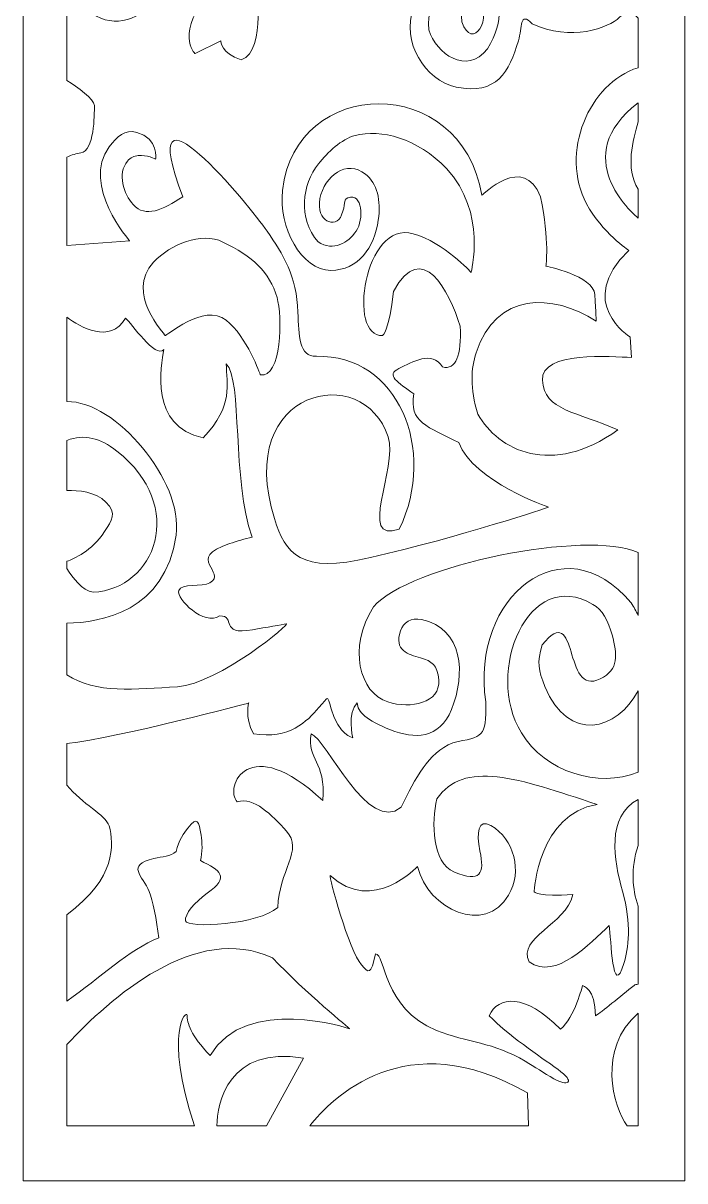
# Model space of a CAD drawing. Header units: centimetres. Extents: x -9.5 to 8.3, y -13.7 to 13.7.
# Drawn here: x 0.41 to 8.26, y -13.75 to -0.02 of the extents above; entities that cross this region are included whole.
import ezdxf

# ---------------------------------------------------------------- set-up
doc = ezdxf.new("R2010")
doc.units = ezdxf.units.CM
doc.header["$MEASUREMENT"] = 0
doc.layers.add('layer 1', color=7, linetype='Continuous')

msp = doc.modelspace()

# ---------------------------------------------------------------- linework, layer by layer
at = {"layer": 'layer 1', "color": 242, "lineweight": 9}
for points, knots in [([(8.25848, 13.71711), (8.25848, 13.71711), (0.41111, 13.71711), (0.41111, 13.71711), (0.41111, 13.71711), (0.41111, 13.71711), (0.41111, -13.74877), (0.41111, -13.74877), (0.41111, -13.74877), (0.41111, -13.74877), (8.25848, -13.74877), (8.25848, -13.74877), (8.25848, -13.74877), (8.25848, -13.74877), (8.25848, 13.71711), (8.25848, 13.71711)], [0, 0, 0, 0, 0.2, 0.2, 0.2, 0.2, 0.4, 0.4, 0.4, 0.4, 0.6, 0.6, 0.6, 0.6, 1, 1, 1, 1]), ([(0.92956, -2.65766), (0.92956, -2.65766), (0.92956, -1.6087), (0.92956, -1.6087), (0.92956, -1.6087), (0.98589, -1.58333), (1.04425, -1.5628), (1.09468, -1.55695), (1.09468, -1.55695), (1.25595, -1.53827), (1.25595, -1.10871), (1.25595, -0.99666), (1.25595, -0.99666), (1.25595, -0.9187), (1.05306, -0.77756), (0.92956, -0.69881), (0.92956, -0.69881), (0.92956, -0.69881), (0.92956, 0.4273), (0.92956, 0.4273), (0.92956, 0.4273), (0.945, 0.43776), (0.96232, 0.44286), (0.98178, 0.44144), (0.98178, 0.44144), (1.34061, -0.439), (2.27346, 0.17684), (2.1612, 0.84284), (2.1612, 0.84284), (2.11135, 1.1386), (1.8103, 1.3926), (1.55308, 1.2881), (1.55308, 1.2881), (1.41392, 1.23158), (1.36419, 1.13188), (1.35934, 1.03379), (1.35934, 1.03379), (1.34378, 0.71899), (1.41256, 0.76099), (1.53967, 0.93682), (1.53967, 0.93682), (1.63263, 1.06541), (1.84138, 1.04508), (1.91737, 0.92823), (1.91737, 0.92823), (2.13301, 0.59654), (1.54359, 0.04383), (1.227, 0.45813), (1.227, 0.45813), (1.00625, 0.74693), (1.04785, 1.42261), (1.35332, 1.60215), (1.35332, 1.60215), (1.4976, 1.68694), (1.70741, 1.51849), (1.81624, 1.487), (1.81624, 1.487), (2.37493, 1.31054), (2.62314, 1.91202), (2.73066, 1.22266), (2.73066, 1.22266), (2.79825, 0.78922), (2.95964, 0.72371), (2.64946, 0.37486), (2.64946, 0.37486), (2.198, -0.13288), (2.44934, -0.38032), (2.44934, -0.38032), (2.44934, -0.38032), (2.44934, -0.38032), (2.75576, -0.23091), (2.75576, -0.23091), (2.75576, -0.23091), (2.75576, -0.23091), (2.75576, -0.38032), (2.99766, -0.45503), (2.99766, -0.45503), (3.1549, -0.40951), (3.19236, -0.14897), (3.19763, 0.0476), (3.19763, 0.0476), (3.20574, 0.35051), (3.13575, 0.28252), (3.45085, 0.21995), (3.45085, 0.21995), (3.53675, 0.20289), (3.64907, 0.18089), (3.79468, 0.15289), (3.79468, 0.15289), (4.26628, 0.13746), (4.53911, 0.25771), (4.79799, 0.68906), (4.79799, 0.68906), (5.17965, 1.32497), (4.978, 2.61225), (4.04048, 2.52775), (4.04048, 2.52775), (3.71079, 2.49806), (3.41118, 2.04505), (3.39287, 1.68438), (3.39287, 1.68438), (3.37088, 1.2517), (3.67248, 1.04377), (3.83627, 0.92705), (3.83627, 0.92705), (3.98714, 0.81951), (4.4976, 1.05902), (4.08268, 1.26398), (4.08268, 1.26398), (3.82514, 1.39121), (3.68364, 1.47188), (3.70747, 1.69574), (3.70747, 1.69574), (3.76762, 2.26185), (4.41269, 2.35058), (4.61893, 1.86849), (4.61893, 1.86849), (4.79793, 1.45002), (4.66698, 1.01896), (4.37341, 0.75193), (4.37341, 0.75193), (4.01957, 0.43005), (3.71549, 0.49267), (3.44921, 0.70695), (3.44921, 0.70695), (2.93721, 1.11905), (2.90605, 1.89187), (3.11956, 2.53014), (3.11956, 2.53014), (3.31202, 3.10549), (3.75136, 3.28174), (4.23697, 3.44485), (4.23697, 3.44485), (4.52528, 3.54169), (4.63759, 3.57198), (4.94116, 3.5169), (4.94116, 3.5169), (5.71756, 3.37593), (6.65848, 2.94206), (6.65848, 2.70133), (6.65848, 2.70133), (5.86827, 3.20558), (4.90066, 2.75735), (4.94902, 2.55191), (4.94902, 2.55191), (5.51347, 2.36515), (5.27156, 2.085), (5.27156, 2.085), (5.27156, 2.085), (5.27156, 2.085), (5.43284, 2.06632), (5.85213, 1.9169), (5.85213, 1.9169), (5.65055, 1.62509), (5.88206, 0.79748), (5.99298, 0.44938), (5.99298, 0.44938), (6.0359, 0.31473), (6.06431, 0.26421), (6.0606, 0.12391), (6.0606, 0.12391), (6.05745, 0.00779), (6.028, -0.15563), (5.91665, -0.3243), (5.91665, -0.3243), (5.67474, -0.64179), (5.30381, -0.38032), (5.22318, -0.10017), (5.22318, -0.10017), (5.19976, 0.11692), (5.26963, 0.20264), (5.3505, 0.20651), (5.3505, 0.20651), (5.54627, 0.21592), (5.6047, 0.20073), (5.61401, -0.00498), (5.61401, -0.00498), (5.72952, -0.35837), (6.01391, 0.02755), (5.78131, 0.30646), (5.78131, 0.30646), (5.533, 0.60433), (5.17679, 0.52496), (5.04072, 0.15555), (5.04072, 0.15555), (4.89662, -0.23568), (5.16928, -0.69805), (5.54728, -0.7778), (5.54728, -0.7778), (6.02873, -0.8794), (6.17493, -0.59345), (6.28457, -0.22839), (6.28457, -0.22839), (6.33063, -0.07485), (6.29633, 0.12901), (6.44836, -0.02609), (6.44836, -0.02609), (6.90469, -0.24585), (7.36001, -0.07331), (7.48096, 0.04924), (7.48096, 0.04924), (7.54528, 0.11442), (7.63756, 0.12381), (7.70403, 0.04055), (7.70403, 0.04055), (7.70403, 0.04055), (7.70403, -0.54769), (7.70403, -0.54769), (7.70403, -0.54769), (7.12353, -0.7276), (6.76913, -1.56041), (7.09319, -2.16133), (7.09319, -2.16133), (7.27725, -2.50265), (7.59385, -2.7149), (7.59385, -2.7149), (7.59385, -2.7149), (6.94877, -3.33123), (7.60997, -3.74211), (7.60997, -3.74211), (7.60997, -3.74211), (7.60997, -3.74211), (7.6261, -3.98491), (7.6261, -3.98491), (7.6261, -3.98491), (7.39476, -3.97326), (6.55175, -3.90288), (6.5688, -4.25394), (6.5688, -4.25394), (6.58666, -4.61883), (6.9867, -4.6259), (7.46484, -4.84403), (7.46484, -4.84403), (6.67461, -5.40433), (6.04566, -5.08683), (5.80375, -4.65727), (5.80375, -4.65727), (5.70699, -4.34911), (5.72362, -4.10923), (5.7822, -3.92975), (5.7822, -3.92975), (6.01763, -3.20847), (6.69007, -3.21662), (7.20679, -3.55535), (7.20679, -3.55535), (7.20679, -3.55535), (7.20679, -3.46198), (7.19067, -3.23785), (7.19067, -3.23785), (7.17454, -3.01373), (6.6101, -2.90166), (6.6101, -2.90166), (6.6101, -2.90166), (6.6101, -2.90166), (6.65848, -2.60284), (6.54559, -2.07989), (6.54559, -2.07989), (6.35208, -1.55695), (5.85213, -2.06123), (5.85213, -2.06123), (5.85213, -2.06123), (5.59929, -0.59702), (3.63644, -0.65086), (3.487, -2.00229), (3.487, -2.00229), (3.43854, -2.44029), (3.71077, -2.9503), (4.06181, -2.95087), (4.06181, -2.95087), (4.38377, -2.95141), (4.57592, -2.68202), (4.62329, -2.35509), (4.62329, -2.35509), (4.657, -2.12246), (4.60989, -1.92042), (4.47051, -1.80967), (4.47051, -1.80967), (4.24885, -1.63357), (3.98321, -1.83008), (3.93061, -2.10072), (3.93061, -2.10072), (3.87834, -2.36912), (4.11773, -2.46583), (4.18829, -2.29461), (4.18829, -2.29461), (4.24051, -2.16786), (4.2, -2.11705), (4.26066, -2.09288), (4.26066, -2.09288), (4.43997, -2.02146), (4.45376, -2.34861), (4.36074, -2.48557), (4.36074, -2.48557), (4.26562, -2.6255), (4.09332, -2.72912), (3.90812, -2.61475), (3.90812, -2.61475), (3.66385, -2.33115), (3.72055, -1.93271), (3.91238, -1.68966), (3.91238, -1.68966), (4.02463, -1.54746), (4.18387, -1.39582), (4.34727, -1.35211), (4.34727, -1.35211), (4.65057, -1.27092), (5.08703, -1.38329), (5.43284, -1.74371), (5.43284, -1.74371), (5.91665, -2.26665), (5.72312, -2.97637), (5.72312, -2.97637), (5.72312, -2.97637), (5.72312, -2.97637), (5.40331, -2.62084), (5.03712, -2.51666), (5.03712, -2.51666), (4.45273, -2.35043), (4.25226, -3.75604), (4.67487, -3.72345), (4.67487, -3.72345), (4.67487, -3.72345), (4.7555, -3.6674), (4.8039, -3.20049), (4.8039, -3.20049), (5.14255, -2.56548), (5.4651, -3.20049), (5.59411, -3.61138), (5.59411, -3.61138), (5.61023, -3.96623), (5.54571, -4.13431), (5.38445, -4.09697), (5.38445, -4.09697), (5.25544, -3.89153), (5.02967, -4.04094), (4.86839, -4.11565), (4.86839, -4.11565), (4.70712, -4.19036), (4.85226, -4.28373), (5.04579, -4.41448), (5.04579, -4.41448), (4.98127, -4.75066), (5.20705, -4.80668), (5.57798, -4.99345), (5.57798, -4.99345), (5.75537, -5.46037), (6.64235, -5.75919), (6.64235, -5.75919), (6.64235, -5.75919), (6.64235, -5.75919), (5.59411, -6.11405), (4.52973, -6.35685), (4.52973, -6.35685), (3.70247, -6.55703), (3.51803, -6.30836), (3.39015, -5.8958), (3.39015, -5.8958), (2.90869, -4.34254), (4.45104, -4.02749), (4.73991, -4.92733), (4.73991, -4.92733), (4.85806, -5.29532), (4.36642, -6.19815), (4.87242, -6.0189), (4.87242, -6.0189), (5.32298, -5.07713), (4.8558, -3.94489), (3.88843, -3.97022), (3.88843, -3.97022), (3.68013, -3.97566), (3.67902, -3.72773), (3.67006, -3.44648), (3.67006, -3.44648), (3.65661, -3.02403), (3.49077, -2.75751), (3.30482, -2.48548), (3.30482, -2.48548), (3.10703, -2.19611), (1.70128, -0.48381), (2.30421, -2.07989), (2.30421, -2.07989), (2.0623, -2.23397), (1.86384, -2.33183), (1.71652, -2.17093), (1.71652, -2.17093), (1.60202, -2.04583), (1.52428, -1.80634), (1.64862, -1.65532), (1.64862, -1.65532), (1.68345, -1.61303), (1.72904, -1.59483), (1.77525, -1.58983), (1.77525, -1.58983), (1.87694, -1.57886), (1.98166, -1.63166), (1.98166, -1.63166), (1.98166, -1.63166), (1.98166, -1.63166), (2.0207, -1.39044), (1.75965, -1.31435), (1.75965, -1.31435), (1.61963, -1.27362), (1.52295, -1.3663), (1.43279, -1.48725), (1.43279, -1.48725), (1.09313, -1.94272), (1.67525, -2.60284), (1.67525, -2.60284), (1.67525, -2.60284), (1.67525, -2.60284), (0.92956, -2.65766), (0.92956, -2.65766)], [0, 0, 0, 0, 0.00961538, 0.00961538, 0.00961538, 0.00961538, 0.01923077, 0.01923077, 0.01923077, 0.01923077, 0.02884615, 0.02884615, 0.02884615, 0.02884615, 0.03846154, 0.03846154, 0.03846154, 0.03846154, 0.04807692, 0.04807692, 0.04807692, 0.04807692, 0.05769231, 0.05769231, 0.05769231, 0.05769231, 0.06730769, 0.06730769, 0.06730769, 0.06730769, 0.07692308, 0.07692308, 0.07692308, 0.07692308, 0.08653846, 0.08653846, 0.08653846, 0.08653846, 0.09615385, 0.09615385, 0.09615385, 0.09615385, 0.10576923, 0.10576923, 0.10576923, 0.10576923, 0.11538462, 0.11538462, 0.11538462, 0.11538462, 0.125, 0.125, 0.125, 0.125, 0.13461538, 0.13461538, 0.13461538, 0.13461538, 0.14423077, 0.14423077, 0.14423077, 0.14423077, 0.15384615, 0.15384615, 0.15384615, 0.15384615, 0.16346154, 0.16346154, 0.16346154, 0.16346154, 0.17307692, 0.17307692, 0.17307692, 0.17307692, 0.18269231, 0.18269231, 0.18269231, 0.18269231, 0.19230769, 0.19230769, 0.19230769, 0.19230769, 0.20192308, 0.20192308, 0.20192308, 0.20192308, 0.21153846, 0.21153846, 0.21153846, 0.21153846, 0.22115385, 0.22115385, 0.22115385, 0.22115385, 0.23076923, 0.23076923, 0.23076923, 0.23076923, 0.24038462, 0.24038462, 0.24038462, 0.24038462, 0.25, 0.25, 0.25, 0.25, 0.25961538, 0.25961538, 0.25961538, 0.25961538, 0.26923077, 0.26923077, 0.26923077, 0.26923077, 0.27884615, 0.27884615, 0.27884615, 0.27884615, 0.28846154, 0.28846154, 0.28846154, 0.28846154, 0.29807692, 0.29807692, 0.29807692, 0.29807692, 0.30769231, 0.30769231, 0.30769231, 0.30769231, 0.31730769, 0.31730769, 0.31730769, 0.31730769, 0.32692308, 0.32692308, 0.32692308, 0.32692308, 0.33653846, 0.33653846, 0.33653846, 0.33653846, 0.34615385, 0.34615385, 0.34615385, 0.34615385, 0.35576923, 0.35576923, 0.35576923, 0.35576923, 0.36538462, 0.36538462, 0.36538462, 0.36538462, 0.375, 0.375, 0.375, 0.375, 0.38461538, 0.38461538, 0.38461538, 0.38461538, 0.39423077, 0.39423077, 0.39423077, 0.39423077, 0.40384615, 0.40384615, 0.40384615, 0.40384615, 0.41346154, 0.41346154, 0.41346154, 0.41346154, 0.42307692, 0.42307692, 0.42307692, 0.42307692, 0.43269231, 0.43269231, 0.43269231, 0.43269231, 0.44230769, 0.44230769, 0.44230769, 0.44230769, 0.45192308, 0.45192308, 0.45192308, 0.45192308, 0.46153846, 0.46153846, 0.46153846, 0.46153846, 0.47115385, 0.47115385, 0.47115385, 0.47115385, 0.48076923, 0.48076923, 0.48076923, 0.48076923, 0.49038462, 0.49038462, 0.49038462, 0.49038462, 0.5, 0.5, 0.5, 0.5, 0.50961538, 0.50961538, 0.50961538, 0.50961538, 0.51923077, 0.51923077, 0.51923077, 0.51923077, 0.52884615, 0.52884615, 0.52884615, 0.52884615, 0.53846154, 0.53846154, 0.53846154, 0.53846154, 0.54807692, 0.54807692, 0.54807692, 0.54807692, 0.55769231, 0.55769231, 0.55769231, 0.55769231, 0.56730769, 0.56730769, 0.56730769, 0.56730769, 0.57692308, 0.57692308, 0.57692308, 0.57692308, 0.58653846, 0.58653846, 0.58653846, 0.58653846, 0.59615385, 0.59615385, 0.59615385, 0.59615385, 0.60576923, 0.60576923, 0.60576923, 0.60576923, 0.61538462, 0.61538462, 0.61538462, 0.61538462, 0.625, 0.625, 0.625, 0.625, 0.63461538, 0.63461538, 0.63461538, 0.63461538, 0.64423077, 0.64423077, 0.64423077, 0.64423077, 0.65384615, 0.65384615, 0.65384615, 0.65384615, 0.66346154, 0.66346154, 0.66346154, 0.66346154, 0.67307692, 0.67307692, 0.67307692, 0.67307692, 0.68269231, 0.68269231, 0.68269231, 0.68269231, 0.69230769, 0.69230769, 0.69230769, 0.69230769, 0.70192308, 0.70192308, 0.70192308, 0.70192308, 0.71153846, 0.71153846, 0.71153846, 0.71153846, 0.72115385, 0.72115385, 0.72115385, 0.72115385, 0.73076923, 0.73076923, 0.73076923, 0.73076923, 0.74038462, 0.74038462, 0.74038462, 0.74038462, 0.75, 0.75, 0.75, 0.75, 0.75961538, 0.75961538, 0.75961538, 0.75961538, 0.76923077, 0.76923077, 0.76923077, 0.76923077, 0.77884615, 0.77884615, 0.77884615, 0.77884615, 0.78846154, 0.78846154, 0.78846154, 0.78846154, 0.79807692, 0.79807692, 0.79807692, 0.79807692, 0.80769231, 0.80769231, 0.80769231, 0.80769231, 0.81730769, 0.81730769, 0.81730769, 0.81730769, 0.82692308, 0.82692308, 0.82692308, 0.82692308, 0.83653846, 0.83653846, 0.83653846, 0.83653846, 0.84615385, 0.84615385, 0.84615385, 0.84615385, 0.85576923, 0.85576923, 0.85576923, 0.85576923, 0.86538462, 0.86538462, 0.86538462, 0.86538462, 0.875, 0.875, 0.875, 0.875, 0.88461538, 0.88461538, 0.88461538, 0.88461538, 0.89423077, 0.89423077, 0.89423077, 0.89423077, 0.90384615, 0.90384615, 0.90384615, 0.90384615, 0.91346154, 0.91346154, 0.91346154, 0.91346154, 0.92307692, 0.92307692, 0.92307692, 0.92307692, 0.93269231, 0.93269231, 0.93269231, 0.93269231, 0.94230769, 0.94230769, 0.94230769, 0.94230769, 0.95192308, 0.95192308, 0.95192308, 0.95192308, 0.96153846, 0.96153846, 0.96153846, 0.96153846, 0.97115385, 0.97115385, 0.97115385, 0.97115385, 0.98076923, 0.98076923, 0.98076923, 0.98076923, 1, 1, 1, 1]), ([(7.70403, -0.96416), (7.70403, -0.96416), (7.70403, -1.19004), (7.70403, -1.19004), (7.70403, -1.19004), (7.64202, -1.40978), (7.55043, -1.7377), (7.70403, -1.98685), (7.70403, -1.98685), (7.70403, -1.98685), (7.70403, -2.33176), (7.70403, -2.33176), (7.70403, -2.33176), (7.6355, -2.27412), (6.8714, -1.6021), (7.70403, -0.96416)], [0, 0, 0, 0, 0.2, 0.2, 0.2, 0.2, 0.4, 0.4, 0.4, 0.4, 0.6, 0.6, 0.6, 0.6, 1, 1, 1, 1]), ([(2.09455, -3.72345), (2.09455, -3.70944), (1.61378, -3.22268), (1.95849, -2.8541), (1.95849, -2.8541), (2.15869, -2.64007), (2.52298, -2.49232), (2.78008, -2.61489), (2.78008, -2.61489), (3.13258, -2.78294), (3.3319, -2.97107), (3.42207, -3.27195), (3.42207, -3.27195), (3.48786, -3.49149), (3.47468, -4.23885), (3.22343, -4.19036), (3.22343, -4.19036), (3.22343, -4.19036), (3.06687, -3.73711), (2.81765, -3.54069), (2.81765, -3.54069), (2.55358, -3.3326), (2.09455, -3.74482), (2.09455, -3.72345)], [0, 0, 0, 0, 0.14285714, 0.14285714, 0.14285714, 0.14285714, 0.28571429, 0.28571429, 0.28571429, 0.28571429, 0.42857143, 0.42857143, 0.42857143, 0.42857143, 0.57142857, 0.57142857, 0.57142857, 0.57142857, 0.71428571, 0.71428571, 0.71428571, 0.71428571, 1, 1, 1, 1]), ([(0.92956, -7.74775), (0.92956, -7.74775), (0.92956, -7.1348), (0.92956, -7.1348), (0.92956, -7.1348), (1.3277, -7.12942), (2.09794, -6.99933), (2.22471, -6.09087), (2.22471, -6.09087), (2.31402, -5.45091), (1.50528, -4.49411), (0.92956, -4.50737), (0.92956, -4.50737), (0.92956, -4.50737), (0.92956, -3.50532), (0.92956, -3.50532), (0.92956, -3.50532), (1.08574, -3.62139), (1.44152, -3.83285), (1.62687, -3.518), (1.62687, -3.518), (1.69138, -3.57403), (1.98166, -4.00358), (2.07842, -3.89153), (2.07842, -3.89153), (2.04617, -4.07829), (1.90104, -4.80668), (2.5461, -4.93742), (2.5461, -4.93742), (2.91703, -4.54521), (2.82027, -4.30241), (2.82027, -4.05962), (2.82027, -4.05962), (3.01379, -4.24638), (2.88477, -5.44169), (3.12669, -6.11405), (3.12669, -6.11405), (3.04202, -6.13505), (2.94601, -6.16396), (2.85905, -6.19185), (2.85905, -6.19185), (2.32367, -6.36378), (2.83807, -6.53331), (2.62674, -6.65568), (2.62674, -6.65568), (2.52998, -6.71169), (2.28808, -6.65568), (2.25583, -6.74905), (2.25583, -6.74905), (2.22356, -6.84244), (2.56223, -7.17862), (2.73964, -7.04788), (2.73964, -7.04788), (2.94681, -7.04788), (2.72799, -7.28365), (3.13068, -7.21379), (3.13068, -7.21379), (3.29117, -7.18591), (3.4845, -7.15176), (3.52985, -7.14126), (3.52985, -7.14126), (3.61048, -7.12259), (2.73964, -7.85097), (2.23971, -7.88832), (2.23971, -7.88832), (1.74363, -7.9194), (1.26985, -7.97628), (0.92956, -7.74775)], [0, 0, 0, 0, 0.05555556, 0.05555556, 0.05555556, 0.05555556, 0.11111111, 0.11111111, 0.11111111, 0.11111111, 0.16666667, 0.16666667, 0.16666667, 0.16666667, 0.22222222, 0.22222222, 0.22222222, 0.22222222, 0.27777778, 0.27777778, 0.27777778, 0.27777778, 0.33333333, 0.33333333, 0.33333333, 0.33333333, 0.38888889, 0.38888889, 0.38888889, 0.38888889, 0.44444444, 0.44444444, 0.44444444, 0.44444444, 0.5, 0.5, 0.5, 0.5, 0.55555556, 0.55555556, 0.55555556, 0.55555556, 0.61111111, 0.61111111, 0.61111111, 0.61111111, 0.66666667, 0.66666667, 0.66666667, 0.66666667, 0.72222222, 0.72222222, 0.72222222, 0.72222222, 0.77777778, 0.77777778, 0.77777778, 0.77777778, 0.83333333, 0.83333333, 0.83333333, 0.83333333, 0.88888889, 0.88888889, 0.88888889, 0.88888889, 1, 1, 1, 1]), ([(0.92956, -6.48827), (0.92956, -6.48827), (0.92956, -6.40041), (0.92956, -6.40041), (0.92956, -6.40041), (1.01828, -6.37121), (1.22205, -6.28231), (1.37662, -6.04946), (1.37662, -6.04946), (1.46771, -5.9123), (1.52431, -5.83312), (1.39277, -5.69959), (1.39277, -5.69959), (1.27024, -5.57523), (1.06258, -5.55822), (0.92956, -5.56193), (0.92956, -5.56193), (0.92956, -5.56193), (0.92956, -4.96798), (0.92956, -4.96798), (0.92956, -4.96798), (1.13764, -4.88983), (1.3247, -4.9387), (1.52241, -5.09383), (1.52241, -5.09383), (2.35637, -5.74821), (1.97986, -6.73231), (1.23984, -6.76773), (1.23984, -6.76773), (1.11655, -6.75476), (0.99329, -6.58853), (0.92956, -6.48827)], [0, 0, 0, 0, 0.11111111, 0.11111111, 0.11111111, 0.11111111, 0.22222222, 0.22222222, 0.22222222, 0.22222222, 0.33333333, 0.33333333, 0.33333333, 0.33333333, 0.44444444, 0.44444444, 0.44444444, 0.44444444, 0.55555556, 0.55555556, 0.55555556, 0.55555556, 0.66666667, 0.66666667, 0.66666667, 0.66666667, 0.77777778, 0.77777778, 0.77777778, 0.77777778, 1, 1, 1, 1]), ([(0.92956, -11.61629), (0.92956, -11.61629), (0.92956, -10.59337), (0.92956, -10.59337), (0.92956, -10.59337), (1.5231, -10.14828), (1.48372, -9.76534), (1.43172, -9.53963), (1.43172, -9.53963), (1.38758, -9.40672), (1.11006, -9.28043), (0.92956, -9.05437), (0.92956, -9.05437), (0.92956, -9.05437), (0.92956, -8.56218), (0.92956, -8.56218), (0.92956, -8.56218), (1.56055, -8.49067), (3.08764, -8.08152), (3.08764, -8.08152), (3.08764, -8.08152), (3.08764, -8.08152), (3.03291, -8.24001), (3.14238, -8.44605), (3.14238, -8.44605), (3.56578, -8.51958), (3.77631, -8.29923), (3.91961, -8.13695), (3.91961, -8.13695), (4.03725, -8.0037), (4.01192, -7.97593), (4.06286, -8.14945), (4.06286, -8.14945), (4.15649, -8.46845), (4.31932, -8.49359), (4.31932, -8.49359), (4.31932, -8.49359), (4.31932, -8.49359), (4.25089, -8.19245), (4.37407, -8.08152), (4.37407, -8.08152), (4.37407, -8.1848), (4.48308, -8.28815), (4.76774, -8.40002), (4.76774, -8.40002), (5.04931, -8.51067), (5.34916, -8.51288), (5.49074, -8.15868), (5.49074, -8.15868), (5.66039, -7.73434), (5.63376, -7.20029), (5.13417, -7.09189), (5.13417, -7.09189), (5.01351, -7.06571), (4.9176, -7.12985), (4.88572, -7.22545), (4.88572, -7.22545), (4.80625, -7.4638), (4.97724, -7.50436), (5.12523, -7.54746), (5.12523, -7.54746), (5.25922, -7.58647), (5.32414, -7.62999), (5.33909, -7.80791), (5.33909, -7.80791), (5.3621, -8.08183), (5.00831, -8.15627), (4.73512, -8.06918), (4.73512, -8.06918), (4.40121, -7.96266), (4.25777, -7.4256), (4.56566, -6.9404), (4.56566, -6.9404), (4.99039, -6.4485), (7.10326, -6.02086), (7.70403, -6.29648), (7.70403, -6.29648), (7.70403, -6.29648), (7.70403, -7.04383), (7.70403, -7.04383), (7.70403, -7.04383), (7.68112, -6.99405), (7.65412, -6.94404), (7.62249, -6.89413), (7.62249, -6.89413), (6.81888, -5.93261), (5.71205, -6.82075), (5.89797, -8.07003), (5.89797, -8.07003), (5.90613, -8.50256), (5.86483, -8.47425), (5.50556, -8.55417), (5.50556, -8.55417), (5.20557, -8.6791), (5.07102, -8.96589), (4.89411, -9.31774), (4.89411, -9.31774), (4.51091, -9.65056), (4.00457, -8.50945), (3.82665, -8.44605), (3.82665, -8.44605), (3.77191, -8.76303), (4.00457, -8.76303), (3.96351, -9.23849), (3.96351, -9.23849), (3.08764, -8.41436), (2.78657, -9.08), (2.9508, -9.25434), (2.9508, -9.25434), (3.15189, -9.19305), (3.353, -9.40671), (3.53511, -9.602), (3.53511, -9.602), (3.73974, -9.82137), (3.44088, -10.08179), (3.42978, -10.50642), (3.42978, -10.50642), (3.21081, -10.71245), (2.35, -10.75935), (2.33631, -10.66428), (2.33631, -10.66428), (2.32551, -10.58925), (2.44479, -10.44334), (2.59407, -10.33826), (2.59407, -10.33826), (2.86708, -10.14609), (2.74937, -10.06123), (2.51287, -9.95169), (2.51287, -9.95169), (2.54092, -9.8477), (2.5351, -9.73673), (2.52033, -9.64817), (2.52033, -9.64817), (2.4927, -9.48242), (2.48296, -9.41816), (2.36464, -9.56461), (2.36464, -9.56461), (2.32171, -9.61772), (2.25034, -9.71774), (2.22638, -9.84255), (2.22638, -9.84255), (2.15584, -9.90199), (2.0636, -9.902), (1.96162, -9.92683), (1.96162, -9.92683), (1.6232, -10.00923), (1.82713, -10.12696), (1.90701, -10.316), (1.90701, -10.316), (1.95001, -10.41772), (1.99347, -10.65708), (2.02019, -10.86758), (2.02019, -10.86758), (1.67012, -11.00458), (1.3214, -11.34157), (0.92956, -11.61629)], [0, 0, 0, 0, 0.025, 0.025, 0.025, 0.025, 0.05, 0.05, 0.05, 0.05, 0.075, 0.075, 0.075, 0.075, 0.1, 0.1, 0.1, 0.1, 0.125, 0.125, 0.125, 0.125, 0.15, 0.15, 0.15, 0.15, 0.175, 0.175, 0.175, 0.175, 0.2, 0.2, 0.2, 0.2, 0.225, 0.225, 0.225, 0.225, 0.25, 0.25, 0.25, 0.25, 0.275, 0.275, 0.275, 0.275, 0.3, 0.3, 0.3, 0.3, 0.325, 0.325, 0.325, 0.325, 0.35, 0.35, 0.35, 0.35, 0.375, 0.375, 0.375, 0.375, 0.4, 0.4, 0.4, 0.4, 0.425, 0.425, 0.425, 0.425, 0.45, 0.45, 0.45, 0.45, 0.475, 0.475, 0.475, 0.475, 0.5, 0.5, 0.5, 0.5, 0.525, 0.525, 0.525, 0.525, 0.55, 0.55, 0.55, 0.55, 0.575, 0.575, 0.575, 0.575, 0.6, 0.6, 0.6, 0.6, 0.625, 0.625, 0.625, 0.625, 0.65, 0.65, 0.65, 0.65, 0.675, 0.675, 0.675, 0.675, 0.7, 0.7, 0.7, 0.7, 0.725, 0.725, 0.725, 0.725, 0.75, 0.75, 0.75, 0.75, 0.775, 0.775, 0.775, 0.775, 0.8, 0.8, 0.8, 0.8, 0.825, 0.825, 0.825, 0.825, 0.85, 0.85, 0.85, 0.85, 0.875, 0.875, 0.875, 0.875, 0.9, 0.9, 0.9, 0.9, 0.925, 0.925, 0.925, 0.925, 0.95, 0.95, 0.95, 0.95, 1, 1, 1, 1]), ([(7.70403, -7.93581), (7.70403, -7.93581), (7.70403, -8.90354), (7.70403, -8.90354), (7.70403, -8.90354), (7.23162, -9.09314), (6.60263, -8.9016), (6.31929, -8.4348), (6.31929, -8.4348), (5.87711, -7.70626), (6.40582, -6.45694), (7.16716, -6.91302), (7.16716, -6.91302), (7.27792, -6.9644), (7.35358, -7.11371), (7.39557, -7.27326), (7.39557, -7.27326), (7.4581, -7.51083), (7.47926, -7.68308), (7.25516, -7.79569), (7.25516, -7.79569), (6.8079, -8.02041), (7.00745, -6.84602), (6.56532, -7.39313), (6.56532, -7.39313), (6.5048, -7.60042), (6.5206, -7.6907), (6.59927, -7.8859), (6.59927, -7.8859), (6.87421, -8.56823), (7.46511, -8.40551), (7.70403, -7.93581)], [0, 0, 0, 0, 0.11111111, 0.11111111, 0.11111111, 0.11111111, 0.22222222, 0.22222222, 0.22222222, 0.22222222, 0.33333333, 0.33333333, 0.33333333, 0.33333333, 0.44444444, 0.44444444, 0.44444444, 0.44444444, 0.55555556, 0.55555556, 0.55555556, 0.55555556, 0.66666667, 0.66666667, 0.66666667, 0.66666667, 0.77777778, 0.77777778, 0.77777778, 0.77777778, 1, 1, 1, 1]), ([(7.70403, -9.22512), (7.70403, -9.22512), (7.70403, -9.77185), (7.70403, -9.77185), (7.70403, -9.77185), (7.61303, -10.04912), (7.63655, -10.28355), (7.70403, -10.48984), (7.70403, -10.48984), (7.70403, -10.48984), (7.70403, -11.41484), (7.70403, -11.41484), (7.70403, -11.41484), (7.68248, -11.4197), (7.66638, -11.42442), (7.65891, -11.4302), (7.65891, -11.4302), (7.49343, -11.55827), (7.27167, -11.749), (7.19933, -11.79088), (7.19933, -11.79088), (7.19933, -11.46916), (7.04499, -11.43342), (7.04499, -11.43342), (7.04499, -11.43342), (7.04499, -11.43342), (6.95238, -11.80876), (6.78261, -11.95175), (6.78261, -11.95175), (6.35928, -11.51596), (6.0435, -11.55752), (5.93761, -11.79174), (5.93761, -11.79174), (6.14995, -12.01133), (6.53622, -12.27066), (6.75127, -12.42543), (6.75127, -12.42543), (6.97696, -12.58782), (6.86315, -12.63043), (6.70617, -12.53758), (6.70617, -12.53758), (6.5876, -12.46905), (6.4763, -12.39768), (6.36624, -12.33106), (6.36624, -12.33106), (5.99011, -12.10339), (5.67956, -12.11042), (5.31151, -11.96438), (5.31151, -11.96438), (4.67478, -11.71175), (4.70283, -11.0437), (4.59105, -11.05807), (4.59105, -11.05807), (4.53316, -11.31277), (4.51001, -11.28596), (4.42393, -11.18877), (4.42393, -11.18877), (4.27514, -11.02082), (4.03359, -10.13085), (4.05085, -10.12863), (4.05085, -10.12863), (4.56017, -10.59335), (5.08808, -10.01993), (5.08808, -10.01993), (5.08808, -10.01993), (5.21642, -10.54005), (5.88868, -10.83385), (6.16839, -10.36108), (6.16839, -10.36108), (6.33415, -10.08095), (6.23531, -9.69581), (5.95762, -9.53521), (5.95762, -9.53521), (5.80722, -9.44823), (5.78348, -9.62194), (5.82842, -9.83514), (5.82842, -9.83514), (5.88625, -10.10943), (5.83469, -10.21381), (5.52484, -10.08711), (5.52484, -10.08711), (5.25362, -9.97617), (5.2536, -9.49483), (5.31837, -9.2198), (5.31837, -9.2198), (5.63505, -8.75306), (6.27758, -8.96893), (7.21834, -9.28648), (7.21834, -9.28648), (6.52745, -9.3865), (6.46988, -10.31997), (6.46988, -10.31997), (6.46988, -10.31997), (6.46988, -10.31997), (6.52745, -10.38666), (6.93048, -10.35332), (6.93048, -10.35332), (6.84411, -10.72004), (6.26836, -10.85339), (6.41231, -11.15343), (6.41231, -11.15343), (6.7289, -11.37357), (7.13211, -10.93328), (7.36228, -10.72004), (7.36228, -10.72004), (7.38326, -10.87398), (7.39852, -11.61253), (7.53588, -11.17011), (7.53588, -11.17011), (7.58986, -10.99621), (7.63005, -10.70392), (7.51963, -10.31485), (7.51963, -10.31485), (7.41447, -9.94422), (7.32516, -9.43155), (7.70403, -9.22512)], [0, 0, 0, 0, 0.03333333, 0.03333333, 0.03333333, 0.03333333, 0.06666667, 0.06666667, 0.06666667, 0.06666667, 0.1, 0.1, 0.1, 0.1, 0.13333333, 0.13333333, 0.13333333, 0.13333333, 0.16666667, 0.16666667, 0.16666667, 0.16666667, 0.2, 0.2, 0.2, 0.2, 0.23333333, 0.23333333, 0.23333333, 0.23333333, 0.26666667, 0.26666667, 0.26666667, 0.26666667, 0.3, 0.3, 0.3, 0.3, 0.33333333, 0.33333333, 0.33333333, 0.33333333, 0.36666667, 0.36666667, 0.36666667, 0.36666667, 0.4, 0.4, 0.4, 0.4, 0.43333333, 0.43333333, 0.43333333, 0.43333333, 0.46666667, 0.46666667, 0.46666667, 0.46666667, 0.5, 0.5, 0.5, 0.5, 0.53333333, 0.53333333, 0.53333333, 0.53333333, 0.56666667, 0.56666667, 0.56666667, 0.56666667, 0.6, 0.6, 0.6, 0.6, 0.63333333, 0.63333333, 0.63333333, 0.63333333, 0.66666667, 0.66666667, 0.66666667, 0.66666667, 0.7, 0.7, 0.7, 0.7, 0.73333333, 0.73333333, 0.73333333, 0.73333333, 0.76666667, 0.76666667, 0.76666667, 0.76666667, 0.8, 0.8, 0.8, 0.8, 0.83333333, 0.83333333, 0.83333333, 0.83333333, 0.86666667, 0.86666667, 0.86666667, 0.86666667, 0.9, 0.9, 0.9, 0.9, 0.93333333, 0.93333333, 0.93333333, 0.93333333, 1, 1, 1, 1]), ([(0.92956, -13.09666), (0.92956, -13.09666), (0.92956, -12.13124), (0.92956, -12.13124), (0.92956, -12.13124), (1.43896, -11.58636), (2.45898, -10.67559), (3.36755, -11.10552), (3.36755, -11.10552), (3.76442, -11.5176), (4.28448, -11.94552), (4.28448, -11.94552), (4.28448, -11.94552), (4.28448, -11.94552), (3.05281, -11.53345), (2.62857, -12.2625), (2.62857, -12.2625), (2.39589, -12.02476), (2.35485, -11.86627), (2.35485, -11.78704), (2.35485, -11.78704), (2.35485, -11.70973), (2.07407, -11.96611), (2.44132, -13.09666), (2.44132, -13.09666), (2.44132, -13.09666), (0.92956, -13.09666), (0.92956, -13.09666)], [0, 0, 0, 0, 0.125, 0.125, 0.125, 0.125, 0.25, 0.25, 0.25, 0.25, 0.375, 0.375, 0.375, 0.375, 0.5, 0.5, 0.5, 0.5, 0.625, 0.625, 0.625, 0.625, 0.75, 0.75, 0.75, 0.75, 1, 1, 1, 1]), ([(7.70403, -11.75976), (7.70403, -11.75976), (7.70403, -13.09666), (7.70403, -13.09666), (7.70403, -13.09666), (7.70403, -13.09666), (7.57519, -13.09666), (7.57519, -13.09666), (7.57519, -13.09666), (7.40557, -12.86702), (7.21757, -12.18931), (7.70403, -11.75976)], [0, 0, 0, 0, 0.25, 0.25, 0.25, 0.25, 0.5, 0.5, 0.5, 0.5, 1, 1, 1, 1]), ([(6.40292, -13.09666), (6.40292, -13.09666), (3.81023, -13.09666), (3.81023, -13.09666), (3.81023, -13.09666), (4.06038, -12.77923), (4.9477, -11.86993), (6.39201, -12.70627), (6.39201, -12.70627), (6.39201, -12.70627), (6.40292, -13.09666), (6.40292, -13.09666)], [0, 0, 0, 0, 0.25, 0.25, 0.25, 0.25, 0.5, 0.5, 0.5, 0.5, 1, 1, 1, 1]), ([(3.29894, -13.09666), (3.29894, -13.09666), (2.70769, -13.09666), (2.70769, -13.09666), (2.70769, -13.09666), (2.71161, -12.83466), (2.84474, -12.1392), (3.73705, -12.2942), (3.73705, -12.2942), (3.73705, -12.2942), (3.29894, -13.09666), (3.29894, -13.09666)], [0, 0, 0, 0, 0.25, 0.25, 0.25, 0.25, 0.5, 0.5, 0.5, 0.5, 1, 1, 1, 1])]:
    msp.add_open_spline(points, degree=3, knots=knots, dxfattribs=at)

doc.saveas('drawing.dxf')
